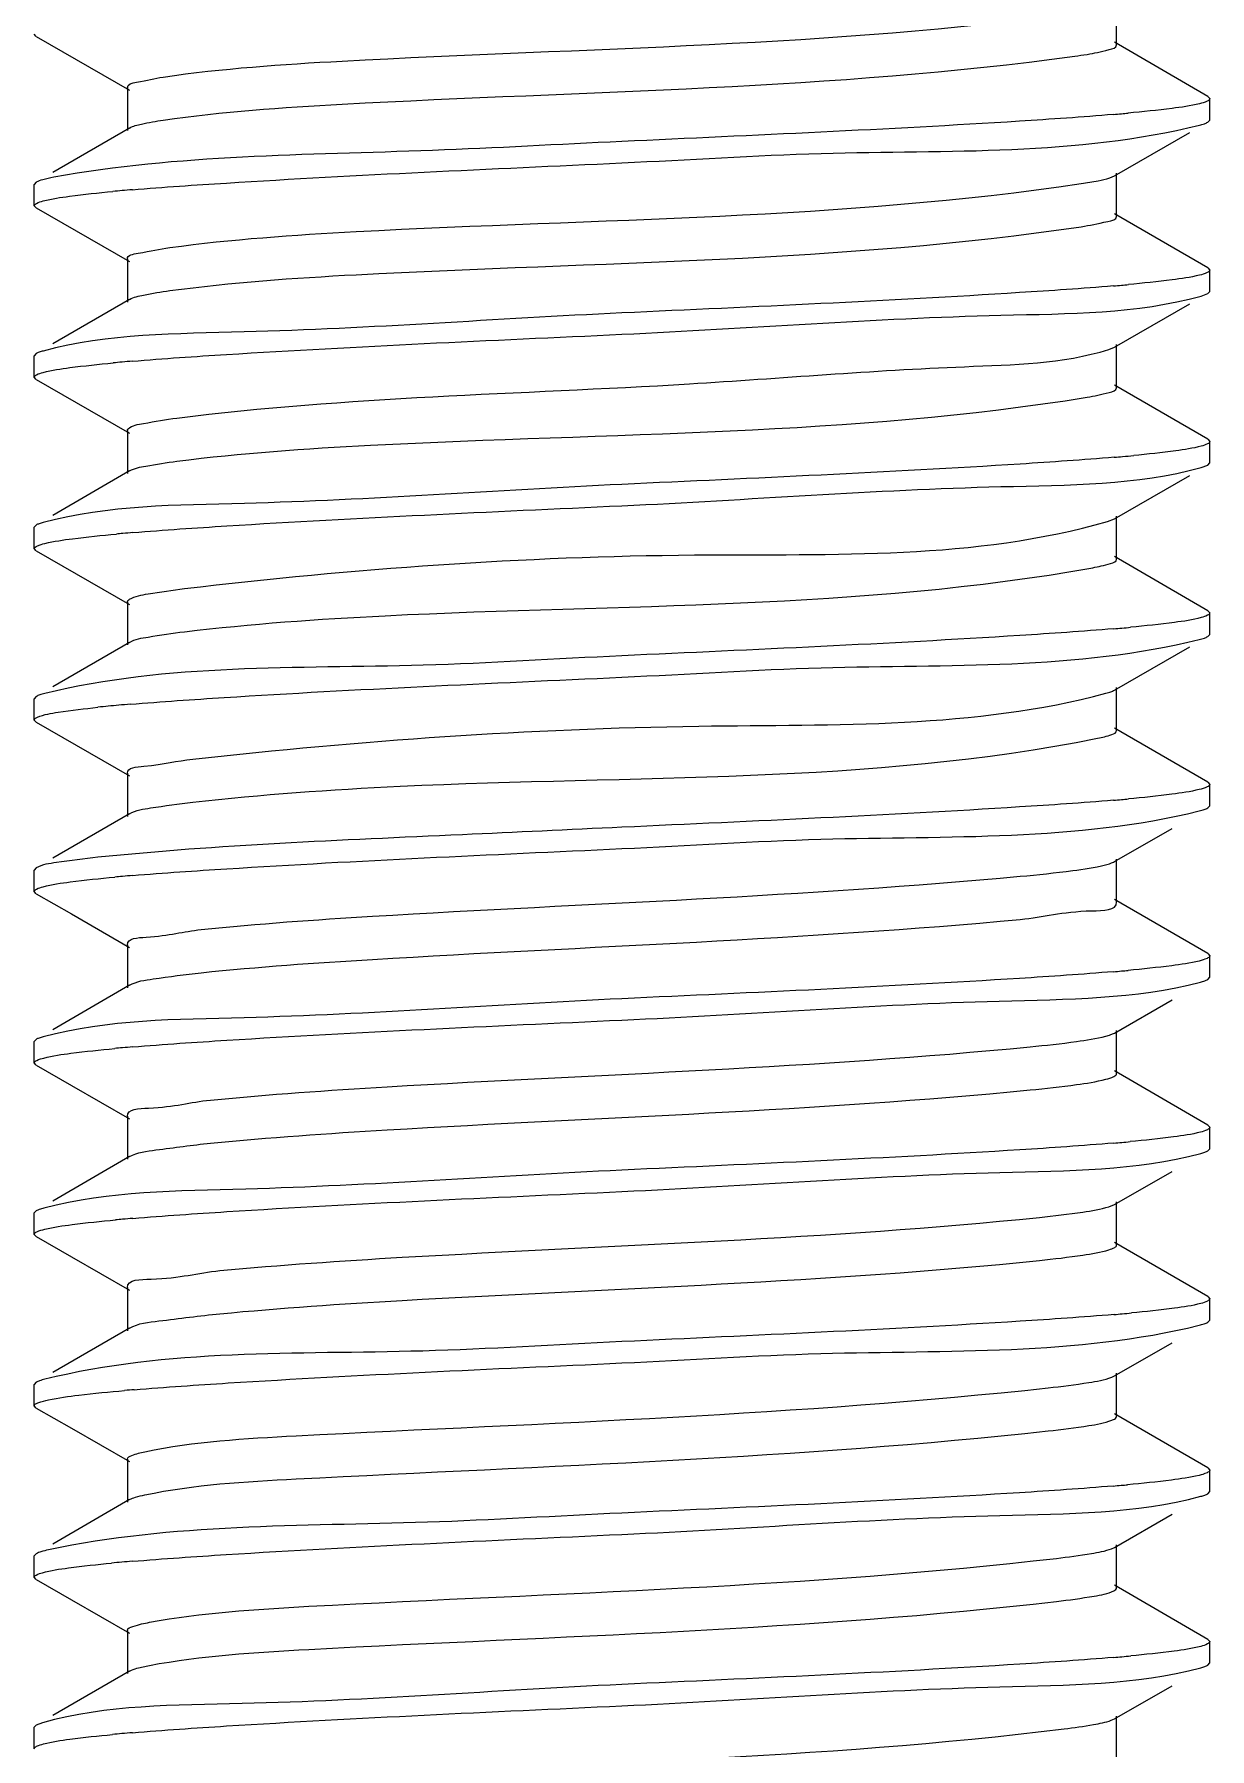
# Model space of a CAD drawing. Extents: x 1247970 to 1725648, y 860327 to 1277876.
# Drawn here: x 1318366.8 to 1318427.9, y 1200462.7 to 1200551.8 of the extents above; entities that cross this region are included whole.
import ezdxf

# ---------------------------------------------------------------- set-up
doc = ezdxf.new("R2010")
doc.units = 0
doc.header["$LTSCALE"] = 1000
doc.header["$MEASUREMENT"] = 0
doc.layers.get('0').update_dxf_attribs({"color": 254})
doc.layers.add('TK', color=4, linetype='Continuous')

# ---------------------------------------------------------------- blocks, each defined once
blk = doc.blocks.new('A$C7BF01818')
at = {"linetype": 'Continuous'}
for p, q in [((-2240.63, 7061.785), (-2240.63, 7064.025)), ((-2296.778, 7062.221), (-2296.878, 7062.336)), ((-2296.778, 7062.221), (-2291.924, 7059.434)), ((-2235.892, 7059.107), (-2240.746, 7061.92)), ((-2292.042, 7059.571), (-2292.042, 7057.331)), ((-2235.892, 7059.107), (-2235.794, 7058.993)), ((-2235.794, 7057.882), (-2235.794, 7058.993)), ((-2235.894, 7057.767), (-2235.794, 7057.881)), ((-2291.926, 7057.466), (-2295.917, 7055.153)), ((-2240.749, 7054.98), (-2236.83, 7057.23)), ((-2296.78, 7054.653), (-2296.878, 7054.539)), ((-2296.878, 7053.428), (-2296.878, 7054.539)), ((-2240.992, 7054.879), (-2240.75, 7054.98)), ((-2240.63, 7052.877), (-2240.63, 7055.117)), ((-2296.778, 7053.313), (-2296.878, 7053.428)), ((-2296.778, 7053.313), (-2291.924, 7050.526)), ((-2235.892, 7050.199), (-2240.746, 7053.012)), ((-2292.042, 7050.663), (-2292.042, 7048.423)), ((-2235.892, 7050.199), (-2235.794, 7050.084)), ((-2235.794, 7048.974), (-2235.794, 7050.085)), ((-2235.894, 7048.859), (-2235.794, 7048.974)), ((-2291.926, 7048.558), (-2295.917, 7046.244)), ((-2240.749, 7046.072), (-2236.83, 7048.322)), ((-2236.231, 7048.734), (-2235.895, 7048.859)), ((-2296.78, 7045.745), (-2296.878, 7045.631)), ((-2296.878, 7044.52), (-2296.878, 7045.631)), ((-2241.039, 7045.956), (-2240.75, 7046.072)), ((-2240.63, 7043.969), (-2240.63, 7046.209)), ((-2296.778, 7044.405), (-2296.878, 7044.52)), ((-2296.778, 7044.405), (-2291.924, 7041.618)), ((-2235.892, 7041.291), (-2240.746, 7044.104)), ((-2292.042, 7041.755), (-2292.042, 7039.515)), ((-2235.892, 7041.291), (-2235.794, 7041.177)), ((-2235.794, 7040.066), (-2235.794, 7041.177)), ((-2235.894, 7039.951), (-2235.794, 7040.066)), ((-2291.926, 7039.65), (-2295.917, 7037.336)), ((-2240.749, 7037.164), (-2236.83, 7039.414)), ((-2236.233, 7039.825), (-2235.895, 7039.951)), ((-2296.78, 7036.837), (-2296.878, 7036.723)), ((-2296.878, 7035.612), (-2296.878, 7036.723)), ((-2241.101, 7037.029), (-2240.75, 7037.164)), ((-2240.63, 7035.061), (-2240.63, 7037.301)), ((-2296.778, 7035.497), (-2296.878, 7035.612)), ((-2296.778, 7035.497), (-2291.924, 7032.71)), ((-2235.892, 7032.383), (-2240.746, 7035.196)), ((-2292.042, 7032.847), (-2292.042, 7030.607)), ((-2235.892, 7032.383), (-2235.794, 7032.27)), ((-2235.794, 7031.157), (-2235.794, 7032.269)), ((-2235.894, 7031.043), (-2235.794, 7031.157)), ((-2291.926, 7030.742), (-2295.917, 7028.428)), ((-2240.749, 7028.256), (-2236.83, 7030.506)), ((-2296.78, 7027.929), (-2296.878, 7027.815)), ((-2296.878, 7026.703), (-2296.878, 7027.815)), ((-2240.63, 7026.153), (-2240.63, 7028.392)), ((-2296.778, 7026.589), (-2296.878, 7026.703)), ((-2296.778, 7026.589), (-2291.924, 7023.802)), ((-2235.892, 7023.475), (-2240.746, 7026.288)), ((-2292.042, 7023.938), (-2292.042, 7021.699)), ((-2235.892, 7023.475), (-2235.794, 7023.36)), ((-2235.794, 7022.249), (-2235.794, 7023.361)), ((-2235.894, 7022.135), (-2235.794, 7022.249)), ((-2291.926, 7021.834), (-2295.917, 7019.52)), ((-2240.749, 7019.348), (-2237.751, 7021.069)), ((-2296.78, 7019.02), (-2296.878, 7018.907)), ((-2296.878, 7017.795), (-2296.878, 7018.907)), ((-2240.63, 7017.245), (-2240.63, 7019.484)), ((-2296.778, 7017.68), (-2296.878, 7017.795)), ((-2296.778, 7017.68), (-2294.951, 7016.632)), ((-2235.892, 7014.566), (-2240.746, 7017.38)), ((-2294.951, 7016.632), (-2291.924, 7014.894)), ((-2292.042, 7015.03), (-2292.042, 7012.791)), ((-2235.892, 7014.566), (-2235.794, 7014.452)), ((-2235.794, 7013.341), (-2235.794, 7014.453)), ((-2235.894, 7013.226), (-2235.794, 7013.341)), ((-2291.926, 7012.926), (-2295.917, 7010.612)), ((-2240.749, 7010.44), (-2237.751, 7012.161)), ((-2296.78, 7010.112), (-2296.878, 7009.998)), ((-2296.878, 7008.887), (-2296.878, 7009.999)), ((-2240.63, 7008.337), (-2240.63, 7010.576)), ((-2296.778, 7008.772), (-2296.878, 7008.887)), ((-2296.778, 7008.772), (-2294.951, 7007.724)), ((-2235.892, 7005.658), (-2240.746, 7008.472)), ((-2294.951, 7007.724), (-2291.924, 7005.986)), ((-2292.042, 7006.122), (-2292.042, 7003.883)), ((-2235.892, 7005.658), (-2235.794, 7005.545)), ((-2235.794, 7004.433), (-2235.794, 7005.545)), ((-2235.894, 7004.318), (-2235.794, 7004.433)), ((-2291.926, 7004.018), (-2295.917, 7001.704)), ((-2240.749, 7001.532), (-2237.751, 7003.253)), ((-2296.78, 7001.204), (-2296.878, 7001.091)), ((-2296.878, 6999.979), (-2296.878, 7001.091)), ((-2241.028, 7001.419), (-2240.749, 7001.532)), ((-2240.63, 6999.428), (-2240.63, 7001.668)), ((-2296.778, 6999.864), (-2296.878, 6999.98)), ((-2296.778, 6999.864), (-2294.951, 6998.815)), ((-2235.892, 6996.75), (-2240.746, 6999.563)), ((-2294.951, 6998.815), (-2291.924, 6997.078)), ((-2292.042, 6997.214), (-2292.042, 6994.974)), ((-2235.892, 6996.75), (-2235.794, 6996.636)), ((-2235.794, 6995.525), (-2235.794, 6996.636)), ((-2235.894, 6995.41), (-2235.794, 6995.525)), ((-2291.926, 6995.109), (-2295.917, 6992.796)), ((-2240.749, 6992.624), (-2237.751, 6994.345)), ((-2296.78, 6992.296), (-2296.878, 6992.183)), ((-2296.878, 6991.071), (-2296.878, 6992.182)), ((-2240.889, 6992.559), (-2240.749, 6992.624)), ((-2240.63, 6990.52), (-2240.63, 6992.76)), ((-2296.778, 6990.956), (-2296.878, 6991.072)), ((-2296.778, 6990.956), (-2294.951, 6989.907)), ((-2235.892, 6987.842), (-2240.746, 6990.655)), ((-2294.951, 6989.907), (-2291.924, 6988.17)), ((-2292.042, 6988.306), (-2292.042, 6986.066)), ((-2235.892, 6987.842), (-2235.794, 6987.728)), ((-2235.794, 6986.617), (-2235.794, 6987.728)), ((-2235.894, 6986.502), (-2235.794, 6986.617)), ((-2291.926, 6986.201), (-2295.917, 6983.888)), ((-2240.749, 6983.716), (-2237.751, 6985.436)), ((-2296.78, 6983.388), (-2296.878, 6983.275)), ((-2296.878, 6982.163), (-2296.878, 6983.274)), ((-2240.893, 6983.649), (-2240.749, 6983.716)), ((-2240.63, 6981.612), (-2240.63, 6983.852)), ((-2296.778, 6982.048), (-2296.878, 6982.162)), ((-2296.778, 6982.048), (-2294.951, 6980.999)), ((-2235.892, 6978.934), (-2240.746, 6981.747)), ((-2294.951, 6980.999), (-2291.924, 6979.262)), ((-2292.042, 6979.398), (-2292.042, 6977.158)), ((-2235.892, 6978.934), (-2235.794, 6978.82)), ((-2235.794, 6977.709), (-2235.794, 6978.82)), ((-2235.894, 6977.594), (-2235.794, 6977.709)), ((-2291.926, 6977.293), (-2295.917, 6974.98)), ((-2240.749, 6974.808), (-2237.751, 6976.528)), ((-2296.78, 6974.48), (-2296.878, 6974.366)), ((-2296.878, 6973.255), (-2296.878, 6974.366)), ((-2296.458, 6974.602), (-2296.779, 6974.48)), ((-2240.915, 6974.733), (-2240.749, 6974.808)), ((-2240.63, 6972.704), (-2240.63, 6974.944))]:
    blk.add_line(p, q, dxfattribs=at)
for centre, radius, start, end in [((-2246.369, 7087.391), 26.434, 277.73941, 279.13902), ((-2251.113, 7180.154), 122.42, 274.83315, 275.02697), ((-2249.783, 7165.038), 107.245, 275.02726, 275.21624), ((-2283.212, 6950.97), 103.643, 95.04109, 95.30781), ((-2281.439, 6930.876), 123.815, 94.78991, 95.04112), ((-2251.103, 7171.14), 122.313, 274.83436, 275.02863), ((-2249.751, 7155.772), 106.885, 275.02877, 275.22506), ((-2283.179, 6941.701), 104.005, 95.03962, 95.29829), ((-2281.432, 6921.881), 123.902, 94.78915, 95.03945), ((-2250.954, 7160.516), 120.59, 274.85183, 275.05759), ((-2249.194, 7140.695), 100.692, 275.05424, 275.38645), ((-2282.834, 6928.952), 107.862, 95.02313, 95.20223), ((-2281.334, 6911.847), 125.033, 94.77833, 95.02131), ((-2251.032, 7152.497), 121.483, 274.84282, 275.04067), ((-2249.527, 7135.454), 104.374, 275.03969, 275.28671), ((-2284.769, 6941.074), 86.743, 95.10462, 95.82503), ((-2281.835, 6908.7), 119.25, 94.835, 95.12491), ((-2251.104, 7144.422), 122.319, 274.8343, 275.02849), ((-2249.753, 7129.074), 106.912, 275.02864, 275.22435), ((-2283.005, 6913.051), 105.939, 95.03152, 95.24877), ((-2281.387, 6894.641), 124.42, 94.78416, 95.03043), ((-2251.111, 7135.596), 122.402, 274.8334, 275.02706), ((-2249.781, 7120.468), 107.215, 275.02733, 275.21677), ((-2283.009, 6904.182), 105.9, 95.03155, 95.25017), ((-2281.384, 6885.701), 124.453, 94.78376, 95.03048), ((-2251.046, 7125.946), 121.657, 274.84112, 275.03844), ((-2249.566, 7109.166), 104.812, 275.03767, 275.27611), ((-2282.919, 6894.273), 106.905, 95.02721, 95.2259), ((-2281.357, 6876.471), 124.775, 94.78087, 95.02574), ((-2251.008, 7116.596), 121.213, 274.84598, 275.04565), ((-2249.43, 7098.753), 103.301, 275.04405, 275.31523), ((-2281.059, 6864.07), 128.281, 94.74936, 94.97453), ((-2251.126, 7109.05), 122.58, 274.83143, 275.02411), ((-2249.837, 7094.372), 107.846, 275.02461, 275.20121), ((-2283.33, 6881.017), 102.326, 95.04671, 95.34215), ((-2281.474, 6860.013), 123.412, 94.79368, 95.04751), ((-2251.03, 7099.028), 121.463, 274.84318, 275.04141), ((-2249.51, 7081.822), 104.189, 275.04033, 275.29188), ((-2283.248, 6871.198), 103.24, 95.04244, 95.31947), ((-2281.438, 6850.693), 123.826, 94.78892, 95.04268)]:
    blk.add_arc(centre, radius, start, end, dxfattribs=at)
for points, knots in [([(-2290.175, 7060.114), (-2287.098, 7060.568), (-2271.286, 7061.623), (-2255.409, 7061.712), (-2242.809, 7063.437)], [0, 0, 0, 0, 0.196505, 1, 1, 1, 1]), ([(-2242.17, 7061.292), (-2241.783, 7061.355), (-2241.368, 7061.456), (-2240.629, 7061.632), (-2240.63, 7061.785)], [0, 0, 0, 0, 0.718708, 1, 1, 1, 1]), ([(-2290.175, 7057.875), (-2287.098, 7058.328), (-2271.286, 7059.383), (-2255.409, 7059.472), (-2242.809, 7061.197)], [0, 0, 0, 0, 0.196505, 1, 1, 1, 1]), ([(-2292.042, 7059.571), (-2292.044, 7059.752), (-2291.13, 7059.922), (-2290.644, 7060.045), (-2290.175, 7060.114)], [0, 0, 0, 0, 0.276952, 1, 1, 1, 1]), ([(-2235.796, 7058.993), (-2235.796, 7058.93), (-2236.017, 7058.805), (-2236.188, 7058.763), (-2236.323, 7058.729)], [0, 0, 0, 0, 0.309979, 1, 1, 1, 1]), ([(-2291.926, 7057.466), (-2291.739, 7057.575), (-2291.141, 7057.714), (-2290.555, 7057.819), (-2290.175, 7057.875)], [0, 0, 0, 0, 0.360673, 1, 1, 1, 1]), ([(-2240.798, 7058.17), (-2242.424, 7058.032), (-2250.931, 7057.455), (-2259.45, 7057.086), (-2266.336, 7056.766)], [0, 0, 0, 0, 0.191423, 1, 1, 1, 1]), ([(-2236.323, 7058.729), (-2236.791, 7058.612), (-2238.031, 7058.437), (-2239.271, 7058.307), (-2240.033, 7058.237)], [0, 0, 0, 0, 0.386805, 1, 1, 1, 1]), ([(-2266.336, 7055.655), (-2262.885, 7055.815), (-2252.912, 7056.49), (-2242.703, 7056.027), (-2236.328, 7057.616)], [0, 0, 0, 0, 0.34467, 1, 1, 1, 1]), ([(-2236.328, 7057.616), (-2236.241, 7057.638), (-2236.094, 7057.679), (-2235.95, 7057.735), (-2235.895, 7057.767)], [0, 0, 0, 0, 0.587881, 1, 1, 1, 1]), ([(-2266.336, 7056.766), (-2269.617, 7056.614), (-2279.452, 7056.042), (-2289.393, 7056.081), (-2295.865, 7054.905)], [0, 0, 0, 0, 0.333042, 1, 1, 1, 1]), ([(-2291.778, 7054.259), (-2290.152, 7054.395), (-2281.677, 7054.968), (-2273.19, 7055.337), (-2266.336, 7055.655)], [0, 0, 0, 0, 0.192156, 1, 1, 1, 1]), ([(-2295.865, 7054.905), (-2296.059, 7054.87), (-2296.367, 7054.805), (-2296.676, 7054.713), (-2296.78, 7054.653)], [0, 0, 0, 0, 0.620506, 1, 1, 1, 1]), ([(-2289.834, 7051.255), (-2286.624, 7051.691), (-2270.821, 7052.768), (-2254.921, 7052.728), (-2242.47, 7054.577)], [0, 0, 0, 0, 0.204682, 1, 1, 1, 1]), ([(-2242.47, 7054.577), (-2242.176, 7054.621), (-2241.68, 7054.703), (-2241.188, 7054.814), (-2240.992, 7054.879)], [0, 0, 0, 0, 0.59072, 1, 1, 1, 1]), ([(-2296.877, 7053.428), (-2296.877, 7053.484), (-2296.688, 7053.603), (-2296.533, 7053.643), (-2296.414, 7053.675)], [0, 0, 0, 0, 0.314973, 1, 1, 1, 1]), ([(-2296.414, 7053.675), (-2295.964, 7053.795), (-2294.756, 7053.969), (-2293.547, 7054.099), (-2292.799, 7054.169)], [0, 0, 0, 0, 0.382537, 1, 1, 1, 1]), ([(-2242.47, 7052.337), (-2242.008, 7052.406), (-2241.526, 7052.528), (-2240.63, 7052.698), (-2240.63, 7052.877)], [0, 0, 0, 0, 0.72235, 1, 1, 1, 1]), ([(-2289.834, 7049.015), (-2286.624, 7049.452), (-2270.821, 7050.528), (-2254.921, 7050.489), (-2242.47, 7052.337)], [0, 0, 0, 0, 0.204682, 1, 1, 1, 1]), ([(-2292.042, 7050.663), (-2292.043, 7050.874), (-2290.948, 7051.029), (-2290.387, 7051.179), (-2289.834, 7051.255)], [0, 0, 0, 0, 0.274275, 1, 1, 1, 1]), ([(-2235.796, 7050.084), (-2235.796, 7050.022), (-2236.019, 7049.896), (-2236.192, 7049.853), (-2236.328, 7049.819)], [0, 0, 0, 0, 0.309597, 1, 1, 1, 1]), ([(-2291.925, 7048.558), (-2291.706, 7048.685), (-2290.989, 7048.834), (-2290.291, 7048.953), (-2289.834, 7049.015)], [0, 0, 0, 0, 0.354191, 1, 1, 1, 1]), ([(-2240.795, 7049.262), (-2242.421, 7049.125), (-2250.929, 7048.547), (-2259.449, 7048.178), (-2266.336, 7047.858)], [0, 0, 0, 0, 0.191403, 1, 1, 1, 1]), ([(-2236.328, 7049.819), (-2236.795, 7049.703), (-2238.027, 7049.529), (-2239.26, 7049.4), (-2240.017, 7049.331)], [0, 0, 0, 0, 0.387436, 1, 1, 1, 1]), ([(-2266.336, 7046.747), (-2259.77, 7047.051), (-2249.807, 7047.859), (-2239.591, 7047.808), (-2236.231, 7048.734)], [0, 0, 0, 0, 0.653492, 1, 1, 1, 1]), ([(-2266.336, 7047.858), (-2272.881, 7047.554), (-2282.841, 7046.766), (-2293.035, 7046.782), (-2296.414, 7045.878)], [0, 0, 0, 0, 0.651984, 1, 1, 1, 1]), ([(-2291.776, 7045.351), (-2290.15, 7045.487), (-2281.675, 7046.06), (-2273.19, 7046.428), (-2266.336, 7046.747)], [0, 0, 0, 0, 0.192176, 1, 1, 1, 1]), ([(-2296.414, 7045.878), (-2296.487, 7045.859), (-2296.611, 7045.822), (-2296.732, 7045.772), (-2296.779, 7045.745)], [0, 0, 0, 0, 0.5813, 1, 1, 1, 1]), ([(-2289.465, 7042.395), (-2280.639, 7043.51), (-2266.896, 7043.703), (-2250.858, 7045.089), (-2243.445, 7045.208), (-2241.039, 7045.956)], [0, 0, 0, 0, 0.549549, 0.844412, 1, 1, 1, 1]), ([(-2296.877, 7044.52), (-2296.877, 7044.576), (-2296.686, 7044.696), (-2296.53, 7044.736), (-2296.41, 7044.768)], [0, 0, 0, 0, 0.314568, 1, 1, 1, 1]), ([(-2296.41, 7044.768), (-2295.958, 7044.888), (-2294.746, 7045.062), (-2293.533, 7045.193), (-2292.783, 7045.262)], [0, 0, 0, 0, 0.382768, 1, 1, 1, 1]), ([(-2242.158, 7043.478), (-2241.774, 7043.54), (-2241.359, 7043.64), (-2240.631, 7043.816), (-2240.63, 7043.969)], [0, 0, 0, 0, 0.718405, 1, 1, 1, 1]), ([(-2289.465, 7040.155), (-2286.126, 7040.577), (-2270.351, 7041.674), (-2254.44, 7041.483), (-2242.158, 7043.478)], [0, 0, 0, 0, 0.21287, 1, 1, 1, 1]), ([(-2292.042, 7041.755), (-2292.042, 7041.77), (-2292.032, 7041.803), (-2292.008, 7041.829), (-2291.994, 7041.841)], [0, 0, 0, 0, 0.443864, 1, 1, 1, 1]), ([(-2291.994, 7041.841), (-2291.787, 7042.029), (-2290.864, 7042.162), (-2290.046, 7042.321), (-2289.465, 7042.395)], [0, 0, 0, 0, 0.323509, 1, 1, 1, 1]), ([(-2235.795, 7041.177), (-2235.795, 7041.123), (-2235.971, 7041.007), (-2236.119, 7040.968), (-2236.231, 7040.937)], [0, 0, 0, 0, 0.317679, 1, 1, 1, 1]), ([(-2291.926, 7039.65), (-2291.673, 7039.796), (-2290.825, 7039.953), (-2290.007, 7040.087), (-2289.465, 7040.155)], [0, 0, 0, 0, 0.348398, 1, 1, 1, 1]), ([(-2240.755, 7040.358), (-2242.38, 7040.22), (-2250.902, 7039.64), (-2259.435, 7039.27), (-2266.336, 7038.95)], [0, 0, 0, 0, 0.191025, 1, 1, 1, 1]), ([(-2236.231, 7040.937), (-2236.666, 7040.817), (-2237.84, 7040.645), (-2239.014, 7040.517), (-2239.742, 7040.448)], [0, 0, 0, 0, 0.381249, 1, 1, 1, 1]), ([(-2266.336, 7037.839), (-2259.772, 7038.143), (-2249.809, 7038.95), (-2239.595, 7038.9), (-2236.233, 7039.825)], [0, 0, 0, 0, 0.653272, 1, 1, 1, 1]), ([(-2266.336, 7038.95), (-2272.878, 7038.646), (-2282.837, 7037.861), (-2293.028, 7037.871), (-2296.409, 7036.972)], [0, 0, 0, 0, 0.651737, 1, 1, 1, 1]), ([(-2291.75, 7036.445), (-2290.123, 7036.581), (-2281.658, 7037.152), (-2273.181, 7037.521), (-2266.336, 7037.839)], [0, 0, 0, 0, 0.192382, 1, 1, 1, 1]), ([(-2296.409, 7036.972), (-2296.483, 7036.952), (-2296.609, 7036.915), (-2296.732, 7036.864), (-2296.779, 7036.837)], [0, 0, 0, 0, 0.581831, 1, 1, 1, 1]), ([(-2289.069, 7033.535), (-2280.278, 7034.574), (-2264.372, 7035.726), (-2247.996, 7035.028), (-2241.101, 7037.029)], [0, 0, 0, 0, 0.552171, 1, 1, 1, 1]), ([(-2296.877, 7035.612), (-2296.877, 7035.676), (-2296.643, 7035.804), (-2296.464, 7035.848), (-2296.323, 7035.882)], [0, 0, 0, 0, 0.307633, 1, 1, 1, 1]), ([(-2296.323, 7035.882), (-2295.852, 7035.998), (-2294.613, 7036.171), (-2293.373, 7036.301), (-2292.614, 7036.37)], [0, 0, 0, 0, 0.388798, 1, 1, 1, 1]), ([(-2241.875, 7034.618), (-2241.561, 7034.674), (-2241.21, 7034.756), (-2240.632, 7034.933), (-2240.631, 7035.061)], [0, 0, 0, 0, 0.713352, 1, 1, 1, 1]), ([(-2289.069, 7031.295), (-2285.606, 7031.705), (-2269.876, 7032.823), (-2253.965, 7032.448), (-2241.875, 7034.618)], [0, 0, 0, 0, 0.22109, 1, 1, 1, 1]), ([(-2292.041, 7032.847), (-2292.042, 7032.871), (-2292.01, 7032.93), (-2291.958, 7032.963), (-2291.926, 7032.981)], [0, 0, 0, 0, 0.399646, 1, 1, 1, 1]), ([(-2291.926, 7032.981), (-2291.638, 7033.149), (-2290.65, 7033.31), (-2289.703, 7033.46), (-2289.069, 7033.535)], [0, 0, 0, 0, 0.343242, 1, 1, 1, 1]), ([(-2235.796, 7032.27), (-2235.795, 7032.216), (-2235.972, 7032.098), (-2236.12, 7032.059), (-2236.233, 7032.028)], [0, 0, 0, 0, 0.316682, 1, 1, 1, 1]), ([(-2291.926, 7030.742), (-2291.637, 7030.909), (-2290.649, 7031.07), (-2289.703, 7031.221), (-2289.069, 7031.295)], [0, 0, 0, 0, 0.343298, 1, 1, 1, 1]), ([(-2240.776, 7031.448), (-2242.402, 7031.31), (-2250.917, 7030.731), (-2259.442, 7030.362), (-2266.336, 7030.042)], [0, 0, 0, 0, 0.191259, 1, 1, 1, 1]), ([(-2236.233, 7032.028), (-2236.686, 7031.904), (-2237.916, 7031.728), (-2239.145, 7031.595), (-2239.91, 7031.524)], [0, 0, 0, 0, 0.379679, 1, 1, 1, 1]), ([(-2266.336, 7028.93), (-2262.887, 7029.091), (-2252.916, 7029.764), (-2242.711, 7029.309), (-2236.334, 7030.89)], [0, 0, 0, 0, 0.344492, 1, 1, 1, 1]), ([(-2236.334, 7030.89), (-2236.246, 7030.912), (-2236.096, 7030.954), (-2235.951, 7031.011), (-2235.895, 7031.043)], [0, 0, 0, 0, 0.588449, 1, 1, 1, 1]), ([(-2266.336, 7030.042), (-2269.779, 7029.882), (-2279.746, 7029.214), (-2289.94, 7029.647), (-2296.323, 7028.086)], [0, 0, 0, 0, 0.344036, 1, 1, 1, 1]), ([(-2291.886, 7027.525), (-2290.26, 7027.663), (-2281.749, 7028.241), (-2273.227, 7028.611), (-2266.336, 7028.93)], [0, 0, 0, 0, 0.191284, 1, 1, 1, 1]), ([(-2296.323, 7028.086), (-2296.415, 7028.063), (-2296.571, 7028.02), (-2296.722, 7027.962), (-2296.779, 7027.929)], [0, 0, 0, 0, 0.590732, 1, 1, 1, 1]), ([(-2288.647, 7024.675), (-2279.915, 7025.644), (-2264.162, 7026.759), (-2248.021, 7026.268), (-2241.185, 7028.097)], [0, 0, 0, 0, 0.553871, 1, 1, 1, 1]), ([(-2241.185, 7028.097), (-2241.098, 7028.121), (-2240.95, 7028.165), (-2240.807, 7028.224), (-2240.75, 7028.256)], [0, 0, 0, 0, 0.580141, 1, 1, 1, 1]), ([(-2296.876, 7026.703), (-2296.876, 7026.732), (-2296.824, 7026.801), (-2296.756, 7026.832), (-2296.712, 7026.851)], [0, 0, 0, 0, 0.369492, 1, 1, 1, 1]), ([(-2296.712, 7026.851), (-2296.373, 7027.003), (-2295.304, 7027.159), (-2294.26, 7027.299), (-2293.573, 7027.369)], [0, 0, 0, 0, 0.349516, 1, 1, 1, 1]), ([(-2241.62, 7025.758), (-2241.369, 7025.808), (-2241.077, 7025.876), (-2240.632, 7026.047), (-2240.631, 7026.153)], [0, 0, 0, 0, 0.706742, 1, 1, 1, 1]), ([(-2288.647, 7022.436), (-2285.065, 7022.833), (-2269.399, 7023.978), (-2253.493, 7023.375), (-2241.62, 7025.758)], [0, 0, 0, 0, 0.229359, 1, 1, 1, 1]), ([(-2292.039, 7023.938), (-2292.043, 7024.251), (-2290.306, 7024.334), (-2289.494, 7024.581), (-2288.647, 7024.675)], [0, 0, 0, 0, 0.268194, 1, 1, 1, 1]), ([(-2235.796, 7023.36), (-2235.796, 7023.297), (-2236.022, 7023.171), (-2236.197, 7023.128), (-2236.334, 7023.094)], [0, 0, 0, 0, 0.309101, 1, 1, 1, 1]), ([(-2291.925, 7021.834), (-2291.6, 7022.024), (-2290.461, 7022.187), (-2289.379, 7022.354), (-2288.647, 7022.436)], [0, 0, 0, 0, 0.338546, 1, 1, 1, 1]), ([(-2240.795, 7022.538), (-2242.421, 7022.4), (-2250.929, 7021.823), (-2259.449, 7021.453), (-2266.336, 7021.134)], [0, 0, 0, 0, 0.191406, 1, 1, 1, 1]), ([(-2236.334, 7023.094), (-2236.801, 7022.978), (-2238.032, 7022.804), (-2239.263, 7022.675), (-2240.018, 7022.606)], [0, 0, 0, 0, 0.387926, 1, 1, 1, 1]), ([(-2266.336, 7020.022), (-2262.89, 7020.182), (-2252.921, 7020.853), (-2242.722, 7020.409), (-2236.342, 7021.98)], [0, 0, 0, 0, 0.344261, 1, 1, 1, 1]), ([(-2236.342, 7021.98), (-2236.252, 7022.003), (-2236.1, 7022.045), (-2235.951, 7022.102), (-2235.895, 7022.135)], [0, 0, 0, 0, 0.589188, 1, 1, 1, 1]), ([(-2266.336, 7021.134), (-2269.102, 7021.005), (-2278.183, 7020.56), (-2287.28, 7020.218), (-2293.573, 7019.572)], [0, 0, 0, 0, 0.304467, 1, 1, 1, 1]), ([(-2293.573, 7019.572), (-2294.294, 7019.498), (-2295.35, 7019.34), (-2296.467, 7019.203), (-2296.779, 7019.02)], [0, 0, 0, 0, 0.667395, 1, 1, 1, 1]), ([(-2291.764, 7018.628), (-2290.137, 7018.764), (-2281.667, 7019.336), (-2273.185, 7019.704), (-2266.336, 7020.022)], [0, 0, 0, 0, 0.19228, 1, 1, 1, 1]), ([(-2245.639, 7018.584), (-2244.728, 7018.669), (-2243.25, 7018.827), (-2241.772, 7019.037), (-2241.216, 7019.181)], [0, 0, 0, 0, 0.614363, 1, 1, 1, 1]), ([(-2241.216, 7019.181), (-2241.123, 7019.205), (-2240.964, 7019.251), (-2240.81, 7019.314), (-2240.75, 7019.348)], [0, 0, 0, 0, 0.583361, 1, 1, 1, 1]), ([(-2296.877, 7017.795), (-2296.877, 7017.851), (-2296.689, 7017.971), (-2296.535, 7018.01), (-2296.416, 7018.042)], [0, 0, 0, 0, 0.314609, 1, 1, 1, 1]), ([(-2296.416, 7018.042), (-2295.955, 7018.166), (-2294.711, 7018.342), (-2293.468, 7018.475), (-2292.697, 7018.546)], [0, 0, 0, 0, 0.381287, 1, 1, 1, 1]), ([(-2288.199, 7015.816), (-2285.24, 7016.126), (-2271.052, 7017.093), (-2256.833, 7017.543), (-2245.639, 7018.584)], [0, 0, 0, 0, 0.209223, 1, 1, 1, 1]), ([(-2245.639, 7016.345), (-2244.394, 7016.46), (-2243.232, 7016.86), (-2240.634, 7016.791), (-2240.631, 7017.245)], [0, 0, 0, 0, 0.73391, 1, 1, 1, 1]), ([(-2288.199, 7013.576), (-2285.24, 7013.886), (-2271.052, 7014.853), (-2256.833, 7015.303), (-2245.639, 7016.345)], [0, 0, 0, 0, 0.209223, 1, 1, 1, 1]), ([(-2292.041, 7015.03), (-2292.042, 7015.382), (-2290.067, 7015.426), (-2289.157, 7015.715), (-2288.199, 7015.816)], [0, 0, 0, 0, 0.267406, 1, 1, 1, 1]), ([(-2235.795, 7014.452), (-2235.796, 7014.388), (-2236.026, 7014.261), (-2236.203, 7014.218), (-2236.342, 7014.184)], [0, 0, 0, 0, 0.308357, 1, 1, 1, 1]), ([(-2291.925, 7012.926), (-2291.56, 7013.139), (-2290.262, 7013.302), (-2289.035, 7013.488), (-2288.199, 7013.576)], [0, 0, 0, 0, 0.334801, 1, 1, 1, 1]), ([(-2240.797, 7013.63), (-2242.424, 7013.492), (-2250.931, 7012.915), (-2259.45, 7012.545), (-2266.336, 7012.226)], [0, 0, 0, 0, 0.191425, 1, 1, 1, 1]), ([(-2236.342, 7014.184), (-2236.81, 7014.068), (-2238.043, 7013.895), (-2239.276, 7013.766), (-2240.032, 7013.697)], [0, 0, 0, 0, 0.388435, 1, 1, 1, 1]), ([(-2266.336, 7011.114), (-2259.804, 7011.417), (-2249.847, 7012.194), (-2239.666, 7012.2), (-2236.276, 7013.089)], [0, 0, 0, 0, 0.651066, 1, 1, 1, 1]), ([(-2236.276, 7013.089), (-2236.2, 7013.109), (-2236.07, 7013.147), (-2235.944, 7013.198), (-2235.895, 7013.226)], [0, 0, 0, 0, 0.582472, 1, 1, 1, 1]), ([(-2266.336, 7012.226), (-2272.883, 7011.922), (-2282.843, 7011.132), (-2293.039, 7011.151), (-2296.416, 7010.245)], [0, 0, 0, 0, 0.652049, 1, 1, 1, 1]), ([(-2291.763, 7009.72), (-2290.136, 7009.856), (-2281.666, 7010.428), (-2273.185, 7010.796), (-2266.336, 7011.114)], [0, 0, 0, 0, 0.192277, 1, 1, 1, 1]), ([(-2296.416, 7010.245), (-2296.489, 7010.226), (-2296.612, 7010.189), (-2296.732, 7010.14), (-2296.779, 7010.112)], [0, 0, 0, 0, 0.581092, 1, 1, 1, 1]), ([(-2245.131, 7009.725), (-2244.325, 7009.803), (-2243.009, 7009.95), (-2241.694, 7010.147), (-2241.196, 7010.278)], [0, 0, 0, 0, 0.611392, 1, 1, 1, 1]), ([(-2241.196, 7010.278), (-2241.107, 7010.302), (-2240.955, 7010.347), (-2240.807, 7010.407), (-2240.75, 7010.44)], [0, 0, 0, 0, 0.581796, 1, 1, 1, 1]), ([(-2296.877, 7008.887), (-2296.877, 7008.947), (-2296.67, 7009.07), (-2296.506, 7009.111), (-2296.378, 7009.144)], [0, 0, 0, 0, 0.311721, 1, 1, 1, 1]), ([(-2296.378, 7009.144), (-2295.917, 7009.263), (-2294.687, 7009.438), (-2293.458, 7009.568), (-2292.699, 7009.638)], [0, 0, 0, 0, 0.384874, 1, 1, 1, 1]), ([(-2287.725, 7006.956), (-2284.669, 7007.26), (-2270.47, 7008.217), (-2256.235, 7008.641), (-2245.131, 7009.725)], [0, 0, 0, 0, 0.215842, 1, 1, 1, 1]), ([(-2245.131, 7007.485), (-2244.325, 7007.564), (-2243.009, 7007.71), (-2241.694, 7007.907), (-2241.196, 7008.039)], [0, 0, 0, 0, 0.611392, 1, 1, 1, 1]), ([(-2241.196, 7008.039), (-2241.051, 7008.077), (-2240.863, 7008.125), (-2240.632, 7008.268), (-2240.632, 7008.337)], [0, 0, 0, 0, 0.685932, 1, 1, 1, 1]), ([(-2287.725, 7004.716), (-2284.669, 7005.02), (-2270.47, 7005.977), (-2256.235, 7006.401), (-2245.131, 7007.485)], [0, 0, 0, 0, 0.215842, 1, 1, 1, 1]), ([(-2292.041, 7006.122), (-2292.041, 7006.515), (-2289.812, 7006.516), (-2288.8, 7006.849), (-2287.725, 7006.956)], [0, 0, 0, 0, 0.26667, 1, 1, 1, 1]), ([(-2235.795, 7005.545), (-2235.795, 7005.486), (-2235.993, 7005.365), (-2236.153, 7005.325), (-2236.276, 7005.292)], [0, 0, 0, 0, 0.313283, 1, 1, 1, 1]), ([(-2291.925, 7004.018), (-2291.518, 7004.255), (-2290.052, 7004.417), (-2288.671, 7004.622), (-2287.725, 7004.716)], [0, 0, 0, 0, 0.331317, 1, 1, 1, 1]), ([(-2240.78, 7004.723), (-2242.406, 7004.585), (-2250.919, 7004.007), (-2259.444, 7003.638), (-2266.336, 7003.318)], [0, 0, 0, 0, 0.191284, 1, 1, 1, 1]), ([(-2236.276, 7005.292), (-2236.732, 7005.173), (-2237.953, 7004.998), (-2239.174, 7004.868), (-2239.928, 7004.798)], [0, 0, 0, 0, 0.383687, 1, 1, 1, 1]), ([(-2266.336, 7002.206), (-2259.789, 7002.51), (-2249.829, 7003.3), (-2239.632, 7003.281), (-2236.255, 7004.186)], [0, 0, 0, 0, 0.652127, 1, 1, 1, 1]), ([(-2236.255, 7004.186), (-2236.184, 7004.206), (-2236.061, 7004.242), (-2235.942, 7004.291), (-2235.895, 7004.318)], [0, 0, 0, 0, 0.580124, 1, 1, 1, 1]), ([(-2266.336, 7003.318), (-2272.855, 7003.015), (-2282.81, 7002.25), (-2292.978, 7002.224), (-2296.378, 7001.347)], [0, 0, 0, 0, 0.650174, 1, 1, 1, 1]), ([(-2291.756, 7000.812), (-2290.13, 7000.948), (-2281.662, 7001.52), (-2273.183, 7001.888), (-2266.336, 7002.206)], [0, 0, 0, 0, 0.192329, 1, 1, 1, 1]), ([(-2296.378, 7001.347), (-2296.459, 7001.327), (-2296.595, 7001.287), (-2296.728, 7001.234), (-2296.779, 7001.204)], [0, 0, 0, 0, 0.585253, 1, 1, 1, 1]), ([(-2287.227, 6998.096), (-2284.077, 6998.394), (-2269.884, 6999.341), (-2255.649, 6999.734), (-2244.648, 7000.865)], [0, 0, 0, 0, 0.22246, 1, 1, 1, 1]), ([(-2244.648, 7000.865), (-2243.892, 7000.942), (-2242.681, 7001.088), (-2241.468, 7001.28), (-2241.028, 7001.419)], [0, 0, 0, 0, 0.622289, 1, 1, 1, 1]), ([(-2296.877, 6999.98), (-2296.876, 7000.043), (-2296.65, 7000.169), (-2296.476, 7000.212), (-2296.338, 7000.246)], [0, 0, 0, 0, 0.309214, 1, 1, 1, 1]), ([(-2296.338, 7000.246), (-2295.872, 7000.362), (-2294.642, 7000.535), (-2293.412, 7000.664), (-2292.657, 7000.733)], [0, 0, 0, 0, 0.387916, 1, 1, 1, 1]), ([(-2244.648, 6998.625), (-2243.892, 6998.703), (-2242.681, 6998.848), (-2241.468, 6999.04), (-2241.028, 6999.179)], [0, 0, 0, 0, 0.622289, 1, 1, 1, 1]), ([(-2241.028, 6999.179), (-2240.925, 6999.211), (-2240.782, 6999.254), (-2240.631, 6999.375), (-2240.632, 6999.428)], [0, 0, 0, 0, 0.669398, 1, 1, 1, 1]), ([(-2287.227, 6995.856), (-2284.077, 6996.155), (-2269.884, 6997.102), (-2255.649, 6997.495), (-2244.648, 6998.625)], [0, 0, 0, 0, 0.22246, 1, 1, 1, 1]), ([(-2292.041, 6997.214), (-2292.039, 6997.651), (-2289.544, 6997.602), (-2288.424, 6997.983), (-2287.227, 6998.096)], [0, 0, 0, 0, 0.266204, 1, 1, 1, 1]), ([(-2235.795, 6996.636), (-2235.795, 6996.58), (-2235.983, 6996.461), (-2236.137, 6996.421), (-2236.255, 6996.39)], [0, 0, 0, 0, 0.31521, 1, 1, 1, 1]), ([(-2291.925, 6995.109), (-2291.474, 6995.372), (-2289.83, 6995.53), (-2288.289, 6995.756), (-2287.227, 6995.856)], [0, 0, 0, 0, 0.328285, 1, 1, 1, 1]), ([(-2240.768, 6995.816), (-2242.394, 6995.678), (-2250.911, 6995.099), (-2259.44, 6994.73), (-2266.336, 6994.409)], [0, 0, 0, 0, 0.191193, 1, 1, 1, 1]), ([(-2236.255, 6996.39), (-2236.704, 6996.27), (-2237.909, 6996.096), (-2239.114, 6995.966), (-2239.86, 6995.897)], [0, 0, 0, 0, 0.382393, 1, 1, 1, 1]), ([(-2266.336, 6993.298), (-2262.894, 6993.458), (-2252.927, 6994.125), (-2242.733, 6993.694), (-2236.35, 6995.254)], [0, 0, 0, 0, 0.344017, 1, 1, 1, 1]), ([(-2236.35, 6995.254), (-2236.258, 6995.277), (-2236.103, 6995.319), (-2235.952, 6995.377), (-2235.895, 6995.41)], [0, 0, 0, 0, 0.58996, 1, 1, 1, 1]), ([(-2266.336, 6994.409), (-2269.785, 6994.249), (-2279.757, 6993.576), (-2289.962, 6994.032), (-2296.338, 6992.449)], [0, 0, 0, 0, 0.344506, 1, 1, 1, 1]), ([(-2291.681, 6991.91), (-2290.054, 6992.046), (-2281.611, 6992.614), (-2273.158, 6992.981), (-2266.336, 6993.298)], [0, 0, 0, 0, 0.192922, 1, 1, 1, 1]), ([(-2296.338, 6992.449), (-2296.428, 6992.427), (-2296.577, 6992.386), (-2296.724, 6992.328), (-2296.779, 6992.296)], [0, 0, 0, 0, 0.589244, 1, 1, 1, 1]), ([(-2291.141, 6988.683), (-2288.56, 6989.226), (-2272.824, 6990.114), (-2257.168, 6990.595), (-2244.19, 6992.005)], [0, 0, 0, 0, 0.168076, 1, 1, 1, 1]), ([(-2244.19, 6992.005), (-2243.485, 6992.082), (-2242.382, 6992.227), (-2241.269, 6992.411), (-2240.889, 6992.559)], [0, 0, 0, 0, 0.635079, 1, 1, 1, 1]), ([(-2296.876, 6991.072), (-2296.874, 6991.153), (-2296.548, 6991.292), (-2296.323, 6991.344), (-2296.136, 6991.384)], [0, 0, 0, 0, 0.297813, 1, 1, 1, 1]), ([(-2296.136, 6991.384), (-2295.619, 6991.494), (-2294.3, 6991.669), (-2292.979, 6991.798), (-2292.183, 6991.868)], [0, 0, 0, 0, 0.39823, 1, 1, 1, 1]), ([(-2244.19, 6989.765), (-2243.485, 6989.842), (-2242.382, 6989.988), (-2241.269, 6990.171), (-2240.889, 6990.319)], [0, 0, 0, 0, 0.635079, 1, 1, 1, 1]), ([(-2240.889, 6990.319), (-2240.821, 6990.345), (-2240.72, 6990.384), (-2240.631, 6990.481), (-2240.631, 6990.52)], [0, 0, 0, 0, 0.646422, 1, 1, 1, 1]), ([(-2291.141, 6986.443), (-2288.56, 6986.987), (-2272.824, 6987.874), (-2257.168, 6988.355), (-2244.19, 6989.765)], [0, 0, 0, 0, 0.168076, 1, 1, 1, 1]), ([(-2292.04, 6988.306), (-2292.038, 6988.404), (-2291.64, 6988.571), (-2291.369, 6988.635), (-2291.141, 6988.683)], [0, 0, 0, 0, 0.296811, 1, 1, 1, 1]), ([(-2235.795, 6987.728), (-2235.796, 6987.663), (-2236.03, 6987.536), (-2236.209, 6987.492), (-2236.35, 6987.457)], [0, 0, 0, 0, 0.307547, 1, 1, 1, 1]), ([(-2240.802, 6986.905), (-2242.428, 6986.767), (-2250.934, 6986.19), (-2259.451, 6985.821), (-2266.336, 6985.501)], [0, 0, 0, 0, 0.191464, 1, 1, 1, 1]), ([(-2236.35, 6987.457), (-2236.821, 6987.342), (-2238.061, 6987.168), (-2239.301, 6987.039), (-2240.06, 6986.97)], [0, 0, 0, 0, 0.388832, 1, 1, 1, 1]), ([(-2291.922, 6986.201), (-2291.829, 6986.255), (-2291.568, 6986.345), (-2291.303, 6986.409), (-2291.141, 6986.443)], [0, 0, 0, 0, 0.393801, 1, 1, 1, 1]), ([(-2266.336, 6984.39), (-2259.793, 6984.694), (-2249.833, 6985.48), (-2239.641, 6985.467), (-2236.261, 6986.369)], [0, 0, 0, 0, 0.651853, 1, 1, 1, 1]), ([(-2236.261, 6986.369), (-2236.188, 6986.388), (-2236.063, 6986.425), (-2235.942, 6986.475), (-2235.895, 6986.502)], [0, 0, 0, 0, 0.580721, 1, 1, 1, 1]), ([(-2266.336, 6985.501), (-2269.707, 6985.345), (-2279.623, 6984.727), (-2289.699, 6984.954), (-2296.136, 6983.588)], [0, 0, 0, 0, 0.338976, 1, 1, 1, 1]), ([(-2291.787, 6982.993), (-2290.161, 6983.13), (-2281.683, 6983.703), (-2273.193, 6984.072), (-2266.336, 6984.39)], [0, 0, 0, 0, 0.192086, 1, 1, 1, 1]), ([(-2296.136, 6983.588), (-2296.269, 6983.559), (-2296.487, 6983.507), (-2296.701, 6983.433), (-2296.777, 6983.388)], [0, 0, 0, 0, 0.60536, 1, 1, 1, 1]), ([(-2290.897, 6979.823), (-2288.166, 6980.333), (-2272.394, 6981.294), (-2256.648, 6981.658), (-2243.758, 6983.145)], [0, 0, 0, 0, 0.176347, 1, 1, 1, 1]), ([(-2243.758, 6983.145), (-2243.152, 6983.215), (-2242.193, 6983.347), (-2241.229, 6983.52), (-2240.893, 6983.649)], [0, 0, 0, 0, 0.629226, 1, 1, 1, 1]), ([(-2296.877, 6982.162), (-2296.877, 6982.215), (-2296.709, 6982.33), (-2296.566, 6982.368), (-2296.458, 6982.398)], [0, 0, 0, 0, 0.318782, 1, 1, 1, 1]), ([(-2296.458, 6982.398), (-2296.016, 6982.523), (-2294.811, 6982.697), (-2293.607, 6982.829), (-2292.857, 6982.899)], [0, 0, 0, 0, 0.378745, 1, 1, 1, 1]), ([(-2243.758, 6980.906), (-2243.105, 6980.981), (-2242.114, 6981.129), (-2241.094, 6981.298), (-2240.78, 6981.459)], [0, 0, 0, 0, 0.650291, 1, 1, 1, 1]), ([(-2240.78, 6981.459), (-2240.739, 6981.48), (-2240.675, 6981.515), (-2240.631, 6981.584), (-2240.631, 6981.612)], [0, 0, 0, 0, 0.614784, 1, 1, 1, 1]), ([(-2290.897, 6977.583), (-2288.166, 6978.093), (-2272.394, 6979.054), (-2256.648, 6979.418), (-2243.758, 6980.906)], [0, 0, 0, 0, 0.176347, 1, 1, 1, 1]), ([(-2292.042, 6979.398), (-2292.04, 6979.517), (-2291.514, 6979.693), (-2291.186, 6979.769), (-2290.897, 6979.823)], [0, 0, 0, 0, 0.288914, 1, 1, 1, 1]), ([(-2235.795, 6978.82), (-2235.795, 6978.764), (-2235.986, 6978.644), (-2236.141, 6978.604), (-2236.261, 6978.572)], [0, 0, 0, 0, 0.314659, 1, 1, 1, 1]), ([(-2240.775, 6977.999), (-2242.401, 6977.861), (-2250.916, 6977.283), (-2259.442, 6976.913), (-2266.336, 6976.593)], [0, 0, 0, 0, 0.191248, 1, 1, 1, 1]), ([(-2236.261, 6978.572), (-2236.713, 6978.451), (-2237.93, 6978.277), (-2239.147, 6978.146), (-2239.9, 6978.077)], [0, 0, 0, 0, 0.382483, 1, 1, 1, 1]), ([(-2291.924, 6977.293), (-2291.806, 6977.362), (-2291.461, 6977.468), (-2291.113, 6977.543), (-2290.897, 6977.583)], [0, 0, 0, 0, 0.382118, 1, 1, 1, 1]), ([(-2266.336, 6975.482), (-2259.793, 6975.786), (-2249.833, 6976.572), (-2239.641, 6976.559), (-2236.261, 6977.461)], [0, 0, 0, 0, 0.651849, 1, 1, 1, 1]), ([(-2236.261, 6977.461), (-2236.188, 6977.48), (-2236.063, 6977.517), (-2235.942, 6977.567), (-2235.895, 6977.594)], [0, 0, 0, 0, 0.580754, 1, 1, 1, 1]), ([(-2266.336, 6976.593), (-2272.914, 6976.288), (-2282.879, 6975.467), (-2293.108, 6975.543), (-2296.458, 6974.602)], [0, 0, 0, 0, 0.654291, 1, 1, 1, 1]), ([(-2291.775, 6974.086), (-2290.149, 6974.223), (-2281.675, 6974.795), (-2273.19, 6975.164), (-2266.336, 6975.482)], [0, 0, 0, 0, 0.192128, 1, 1, 1, 1]), ([(-2290.624, 6970.963), (-2287.749, 6971.447), (-2271.95, 6972.455), (-2256.138, 6972.711), (-2243.353, 6974.285)], [0, 0, 0, 0, 0.184569, 1, 1, 1, 1]), ([(-2243.353, 6974.285), (-2242.844, 6974.348), (-2242.027, 6974.465), (-2241.209, 6974.624), (-2240.915, 6974.733)], [0, 0, 0, 0, 0.620124, 1, 1, 1, 1]), ([(-2296.877, 6973.255), (-2296.877, 6973.312), (-2296.682, 6973.433), (-2296.525, 6973.473), (-2296.403, 6973.505)], [0, 0, 0, 0, 0.313911, 1, 1, 1, 1]), ([(-2296.403, 6973.505), (-2295.955, 6973.624), (-2294.757, 6973.796), (-2293.559, 6973.925), (-2292.819, 6973.994)], [0, 0, 0, 0, 0.383818, 1, 1, 1, 1])]:
    blk.add_open_spline(points, degree=3, knots=knots, dxfattribs=at)

msp = doc.modelspace()

# ---------------------------------------------------------------- block references
at = {"layer": 'TK'}
msp.add_blockref('A$C7BF01818', (1320663.701, 1193489.485), dxfattribs=at)

doc.saveas('drawing.dxf')
